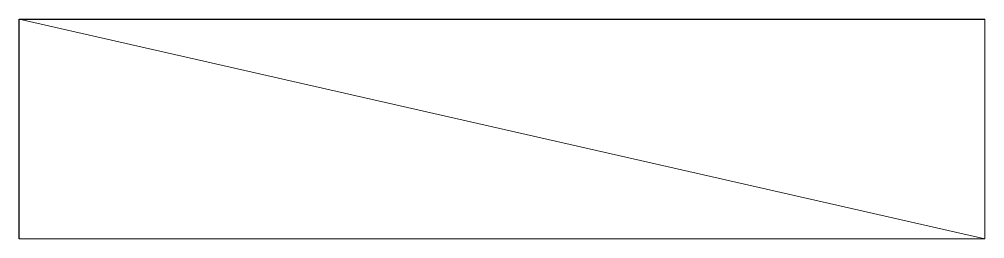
# Model space of a CAD drawing. Extents: x -597.71 to -595.51, y -72.53 to -72.03.
import ezdxf

# ---------------------------------------------------------------- set-up
doc = ezdxf.new("R2010")
doc.units = 0
doc.layers.get('0').update_dxf_attribs({"color": 255, "linetype": 'CONTINUOUS'})

# ---------------------------------------------------------------- blocks, each defined once
blk = doc.blocks.new('GUARDA ROUPA')
at = {"lineweight": 9}
for p, q in [((2.2, -0.5), (0, 0)), ((2.2, -0.5), (2.2, 0)), ((0, -0.5), (2.2, -0.5))]:
    blk.add_line(p, q, dxfattribs=at)
for p, q in [((0, -0.5), (0, 0)), ((0, 0), (2.2, 0))]:
    blk.add_line(p, q)

msp = doc.modelspace()

# ---------------------------------------------------------------- block references
msp.add_blockref('GUARDA ROUPA', (-597.7071, -72.0292))

doc.saveas('drawing.dxf')
